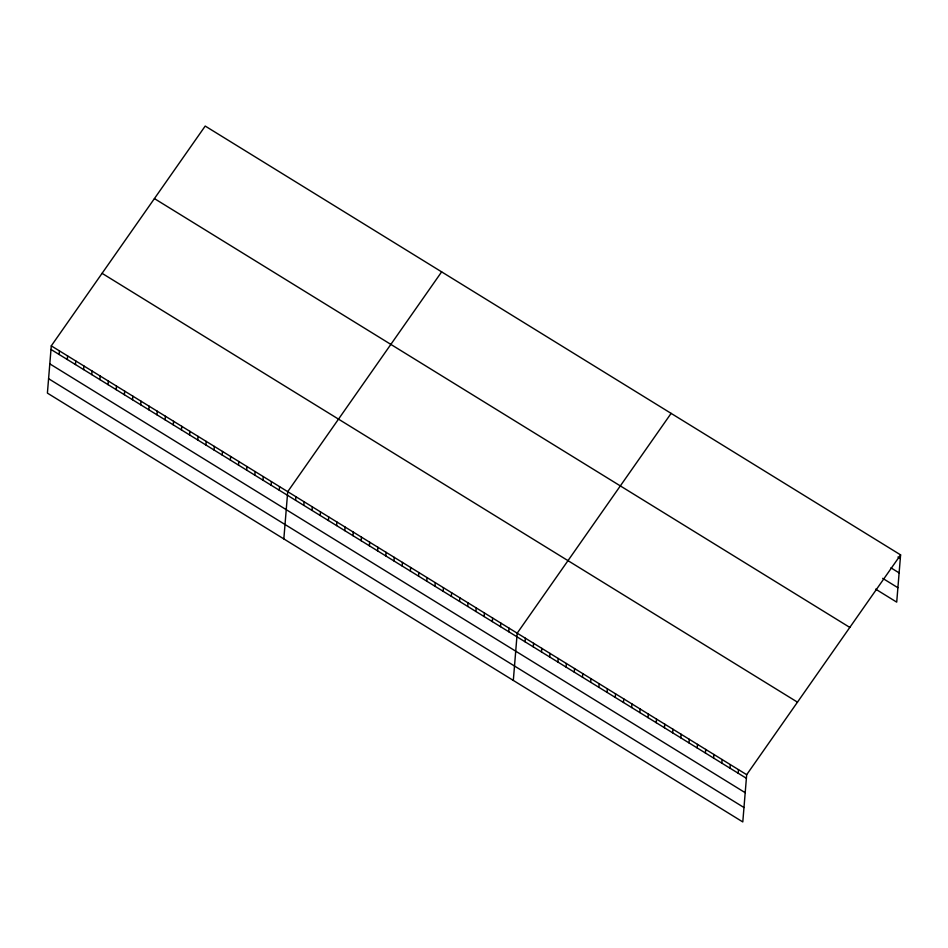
<?xml version="1.0" encoding="UTF-8"?>
<svg xmlns="http://www.w3.org/2000/svg" width="948" height="948" viewBox="0 0 948 948"><rect width="100%" height="100%" fill="white"/><g stroke="black" fill="none" stroke-linecap="round" stroke-linejoin="round"><path stroke-width="1.42" d="M51.287 345.866L47.4 393.112L742.794 821.94L746.68 774.694L900.6 554.888L205.206 126.06L51.287 345.866L746.68 774.694M59.143 354.493L59.44 350.89M67.296 359.517L67.592 355.927M75.449 364.542L75.745 360.951M83.602 369.578L83.898 365.975M91.755 374.602L92.051 371.012M99.907 379.627L100.204 376.036M108.06 384.651L108.356 381.06M116.213 389.687L116.509 386.085M124.366 394.712L124.662 391.121M132.519 399.736L132.815 396.146M140.671 404.76L140.968 401.17M148.824 409.797L149.12 406.194M156.977 414.821L157.273 411.231M165.13 419.846L165.426 416.255M173.283 424.882L173.579 421.279M181.435 429.906L181.732 426.316M189.588 434.931L189.884 431.34M197.741 439.955L198.037 436.364M205.894 444.991L206.19 441.389M214.047 450.016L214.343 446.425M222.199 455.04L222.496 451.449M230.352 460.064L230.648 456.474M238.505 465.101L238.801 461.498M246.658 470.125L246.954 466.534M254.811 475.149L255.107 471.559M262.963 480.186L263.26 476.583M271.116 485.21L271.412 481.62M279.269 490.235L279.565 486.644M283.831 538.914L287.718 491.668L441.638 271.863M295.622 500.319L295.918 496.728M303.81 505.367L304.107 501.776M312.011 510.427L312.307 506.836M320.211 515.475L320.507 511.884M328.399 520.535L328.695 516.944M336.599 525.583L336.896 521.993M344.788 530.643L345.084 527.052M352.988 535.691L353.284 532.101M361.188 540.751L361.484 537.161M369.376 545.799L369.673 542.209M377.577 550.859L377.873 547.269M385.777 555.907L386.061 552.317M393.965 560.967L394.261 557.377M402.165 566.015L402.462 562.425M410.354 571.075L410.65 567.485M418.554 576.123L418.85 572.533M426.754 581.183L427.05 577.593M434.942 586.231L435.239 582.641M443.143 591.291L443.439 587.701M451.343 596.339L451.627 592.749M459.531 601.399L459.827 597.809M467.731 606.447L468.028 602.857M475.92 611.507L476.216 607.917M484.12 616.555L484.416 612.965M492.32 621.615L492.616 618.025M500.508 626.664L500.805 623.073M508.709 631.724L509.005 628.133M513.318 680.427L517.193 633.181L671.125 413.375M525.097 641.832L525.393 638.241M533.297 646.88L533.594 643.289M541.486 651.94L541.782 648.349M549.686 656.988L549.982 653.397M557.886 662.048L558.182 658.457M566.075 667.096L566.371 663.505M574.275 672.156L574.571 668.565M582.463 677.204L582.759 673.613M590.663 682.264L590.96 678.673M598.863 687.312L599.16 683.721M607.052 692.372L607.348 688.781M615.252 697.42L615.548 693.829M623.452 702.48L623.748 698.889M631.641 707.528L631.937 703.937M639.841 712.588L640.137 708.997M648.029 717.636L648.325 714.045M656.229 722.696L656.526 719.105M664.43 727.744L664.726 724.154M672.618 732.804L672.914 729.213M680.818 737.852L681.114 734.262M689.018 742.912L689.303 739.322M697.207 747.96L697.503 744.37M705.407 753.02L705.703 749.43M713.595 758.068L713.891 754.478M721.795 763.128L722.092 759.538M729.996 768.176L730.292 764.586M738.184 773.236L738.48 769.646M900.6 554.888L896.713 602.134L875.644 589.135M897.957 557.033L900.304 558.479M890.93 567.828L899.119 572.888M882.683 578.339L897.898 587.724M154.417 198.594L849.811 627.422M102.076 273.332L797.469 702.16M50.991 349.457L746.384 778.284M49.806 363.866L745.199 792.694M48.585 378.702L743.979 807.53"/></g></svg>
